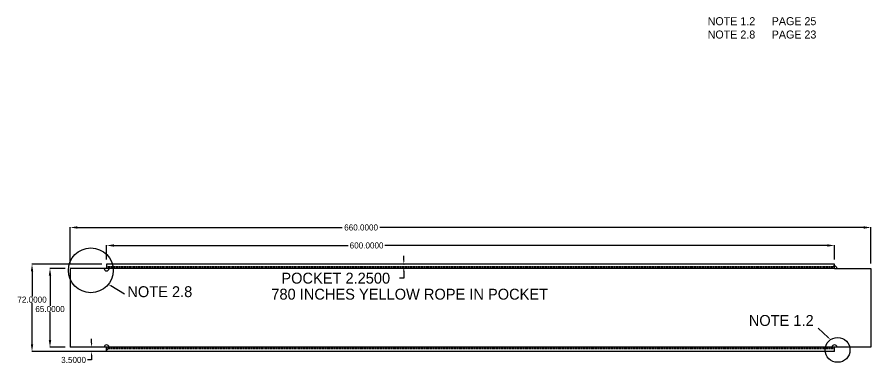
# Model space of a CAD drawing. Header units: inches. Extents: x -1914 to 19746, y -1697 to -663.
# Drawn here: x 16872 to 17575, y -1332 to -1046 of the extents above; entities that cross this region are included whole.
import ezdxf

# ---------------------------------------------------------------- set-up
doc = ezdxf.new("R2010")
doc.units = ezdxf.units.IN
doc.header["$MEASUREMENT"] = 0
doc.linetypes.add('HIDDEN', pattern=[0.375, 0.25, -0.125])
for name, color, linetype in [('DIMENSION', 7, 'Continuous'), ('FINISH', 1, 'Continuous'), ('STECH', 7, 'HIDDEN'), ('TEXT', 7, 'Continuous')]:
    doc.layers.add(name, color=color, linetype=linetype)
doc.dimstyles.get("Standard").update_dxf_attribs({"dimtxt": 3.5, "dimasz": 3.5, "dimexe": 0.18, "dimexo": 0.0625, "dimgap": 0.09, "dimtad": 0, "dimtih": 1, "dimtoh": 1, "dimdec": 4, "dimzin": 0, "dimdsep": 46, "dimtxsty": 'Standard', "dimcen": 0.09, "dimadec": 0, "dimazin": 0, "dimtfac": 1, "dimtdec": 4, "dimtofl": 0, "dimtmove": 0, "dimatfit": 3, "dimfxl": 0, "dimtolj": 1, "dimtzin": 0, "dimarcsym": 0})

# ---------------------------------------------------------------- blocks, each defined once
blk = doc.blocks.new('*D169')
at = {"layer": 'DEFPOINTS', "color": 0}
for p in [(17545.36, -1234.38), (16945.36, -1249.84), (17545.36, -1249.84)]:
    blk.add_point(p, dxfattribs=at)
at = {"layer": 'DIMENSION', "color": 0, "lineweight": -2}
for p, q in [((16945.36, -1245.84), (16945.36, -1234.2)), ((16951.36, -1234.38), (17144.58, -1234.38)), ((17539.36, -1234.38), (17174.76, -1234.38)), ((17545.36, -1245.84), (17545.36, -1234.2))]:
    blk.add_line(p, q, dxfattribs=at)
at = {"layer": 'DIMENSION', "color": 0}
for points in [[(16951.36, -1233.38), (16951.36, -1235.38), (16945.36, -1234.38)], [(17539.36, -1233.38), (17539.36, -1235.38), (17545.36, -1234.38)]]:
    blk.add_solid(points, dxfattribs=at)
at = {"layer": 'DIMENSION', "color": 0, "insert": (17159.67, -1234.38), "char_height": 5, "attachment_point": 5}
blk.add_mtext('\\A1;600.0000', dxfattribs=at)
blk = doc.blocks.new('*D170')
at = {"layer": 'DEFPOINTS', "color": 0}
for p in [(16915.36, -1219.53), (16915.36, -1253.34), (17575.36, -1253.34)]:
    blk.add_point(p, dxfattribs=at)
at = {"layer": 'DIMENSION', "color": 0, "lineweight": -2}
for p, q in [((16915.36, -1249.34), (16915.36, -1219.35)), ((16921.36, -1219.53), (17139.66, -1219.53)), ((17569.36, -1219.53), (17170.67, -1219.53)), ((17575.36, -1249.34), (17575.36, -1219.35))]:
    blk.add_line(p, q, dxfattribs=at)
at = {"layer": 'DIMENSION', "color": 0}
for points in [[(16921.36, -1218.53), (16921.36, -1220.53), (16915.36, -1219.53)], [(17569.36, -1218.53), (17569.36, -1220.53), (17575.36, -1219.53)]]:
    blk.add_solid(points, dxfattribs=at)
at = {"layer": 'DIMENSION', "color": 0, "insert": (17155.16, -1219.53), "char_height": 5, "attachment_point": 5}
blk.add_mtext('\\A1;660.0000', dxfattribs=at)
blk = doc.blocks.new('*D171')
at = {"layer": 'DEFPOINTS', "color": 0}
for p in [(16915.36, -1253.34), (16898.73, -1318.34), (16915.36, -1318.34)]:
    blk.add_point(p, dxfattribs=at)
at = {"layer": 'DIMENSION', "color": 0, "lineweight": -2}
for p, q in [((16911.36, -1253.34), (16898.55, -1253.34)), ((16898.73, -1259.34), (16898.73, -1284.27)), ((16898.73, -1312.34), (16898.73, -1289.45)), ((16911.36, -1318.34), (16898.55, -1318.34))]:
    blk.add_line(p, q, dxfattribs=at)
at = {"layer": 'DIMENSION', "color": 0}
for points in [[(16897.73, -1259.34), (16899.73, -1259.34), (16898.73, -1253.34)], [(16897.73, -1312.34), (16899.73, -1312.34), (16898.73, -1318.34)]]:
    blk.add_solid(points, dxfattribs=at)
at = {"layer": 'DIMENSION', "color": 0, "insert": (16898.73, -1286.86), "char_height": 5, "attachment_point": 5}
blk.add_mtext('\\A1;65.0000', dxfattribs=at)
blk = doc.blocks.new('*D172')
at = {"layer": 'DEFPOINTS', "color": 0}
for p in [(16945.36, -1249.84), (16883.9, -1321.84), (16945.36, -1321.84)]:
    blk.add_point(p, dxfattribs=at)
at = {"layer": 'DIMENSION', "color": 0, "lineweight": -2}
for p, q in [((16941.36, -1249.84), (16883.72, -1249.84)), ((16883.9, -1255.84), (16883.9, -1276.48)), ((16883.9, -1315.84), (16883.9, -1281.66)), ((16941.36, -1321.84), (16883.72, -1321.84))]:
    blk.add_line(p, q, dxfattribs=at)
at = {"layer": 'DIMENSION', "color": 0}
for points in [[(16882.9, -1255.84), (16884.9, -1255.84), (16883.9, -1249.84)], [(16882.9, -1315.84), (16884.9, -1315.84), (16883.9, -1321.84)]]:
    blk.add_solid(points, dxfattribs=at)
at = {"layer": 'DIMENSION', "color": 0, "insert": (16883.9, -1279.07), "char_height": 5, "attachment_point": 5}
blk.add_mtext('\\A1;72.0000', dxfattribs=at)
blk = doc.blocks.new('*D173')
at = {"layer": 'DEFPOINTS', "color": 0}
for p in [(17190.28, -1249.84), (17190.28, -1252.09), (17190.34, -1252.09)]:
    blk.add_point(p, dxfattribs=at)
at = {"layer": 'TEXT', "color": 0, "lineweight": -2}
for p, q in [((17190.34, -1246.34), (17190.34, -1242.84)), ((17190.34, -1249.84), (17190.52, -1249.84)), ((17190.34, -1252.09), (17190.52, -1252.09)), ((17190.34, -1255.59), (17190.34, -1261.39)), ((17190.34, -1261.39), (17186.84, -1261.39))]:
    blk.add_line(p, q, dxfattribs=at)
at = {"layer": 'TEXT', "color": 0}
for points in [[(17189.76, -1246.34), (17190.92, -1246.34), (17190.34, -1249.84)], [(17189.76, -1255.59), (17190.92, -1255.59), (17190.34, -1252.09)]]:
    blk.add_solid(points, dxfattribs=at)
at = {"layer": 'TEXT', "color": 0, "insert": (17134.25, -1261.39), "char_height": 9, "attachment_point": 5}
blk.add_mtext('\\A1;POCKET 2.2500', dxfattribs=at)
blk = doc.blocks.new('*D174')
at = {"layer": 'DEFPOINTS', "color": 0}
for p in [(16933, -1321.84), (16945.36, -1318.34), (16945.36, -1321.84)]:
    blk.add_point(p, dxfattribs=at)
at = {"layer": 'TEXT', "color": 0, "lineweight": -2}
for p, q in [((16933, -1314.84), (16933, -1311.34)), ((16945.3, -1318.34), (16932.82, -1318.34)), ((16945.3, -1321.84), (16932.82, -1321.84)), ((16933, -1328.84), (16929.5, -1328.84)), ((16933, -1325.34), (16933, -1328.84))]:
    blk.add_line(p, q, dxfattribs=at)
at = {"layer": 'TEXT', "color": 0}
for points in [[(16932.42, -1314.84), (16933.58, -1314.84), (16933, -1318.34)], [(16932.42, -1325.34), (16933.58, -1325.34), (16933, -1321.84)]]:
    blk.add_solid(points, dxfattribs=at)
at = {"layer": 'TEXT', "color": 0, "insert": (16918.16, -1328.84), "char_height": 5, "attachment_point": 5}
blk.add_mtext('\\A1;3.5000', dxfattribs=at)

msp = doc.modelspace()

# ---------------------------------------------------------------- linework, layer by layer
at = {"layer": 'FINISH'}
for p, q in [((17545.36404, -1249.84006), (16945.36404, -1249.84006)), ((16945.36404, -1249.84006), (16945.36404, -1253.34006)), ((17545.36404, -1253.34006), (17545.36404, -1249.84006)), ((16915.36404, -1253.34006), (16915.36404, -1318.34006)), ((16945.36404, -1253.34006), (16915.36404, -1253.34006)), ((17545.36404, -1253.34006), (16945.36404, -1253.34006)), ((17545.36404, -1253.34006), (17575.36404, -1253.34006)), ((17575.36404, -1253.34006), (17575.36404, -1318.34006)), ((16945.36404, -1318.34006), (16915.36404, -1318.34006)), ((17545.36404, -1318.34006), (16945.36404, -1318.34006)), ((16945.36404, -1321.84006), (16945.36404, -1318.34006)), ((17545.36404, -1321.84006), (16945.36404, -1321.84006)), ((17575.36404, -1318.34006), (17545.36404, -1318.34006)), ((17545.36404, -1321.84006), (17545.36404, -1318.34006))]:
    msp.add_line(p, q, dxfattribs=at)
for centre, start, end in [((17545.36404, -1253.34006), 0, 180), ((16945.36404, -1253.34006), 180, 0), ((16945.36404, -1318.34006), 270, 180), ((17545.36404, -1318.34006), 0, 180)]:
    msp.add_arc(centre, 2, start, end, dxfattribs=at)
at = {"layer": 'STECH', "ltscale": 0.015}
for p, q in [((17545.36404, -1252.09006), (16945.36404, -1252.09006)), ((17545.36404, -1253.09006), (16945.36404, -1253.09006)), ((17545.36404, -1318.59006), (16945.36404, -1318.59006)), ((17545.36404, -1319.59006), (16945.36404, -1319.59006))]:
    msp.add_line(p, q, dxfattribs=at)
at = {"layer": 'TEXT'}
for p, q in [((16960.10466, -1274.50194), (16948.94028, -1267.74007)), ((17531.93862, -1302.71596), (17540.23563, -1310.41404))]:
    msp.add_line(p, q, dxfattribs=at)
for centre, radius in [((16932.39797, -1254.89646), 18.48464), ((17547.8506, -1320.53605), 10.2511)]:
    msp.add_circle(centre, radius, dxfattribs=at)
for points in [[(16949.13581, -1267.37214), (16948.74475, -1268.10801), (16946.73265, -1266.56689)], [(17539.96981, -1310.7349), (17540.50146, -1310.09319), (17542.16078, -1312.00898)]]:
    msp.add_solid(points, dxfattribs=at)

# ---------------------------------------------------------------- texts
for s, p in [('NOTE 2.8', (16962.48895, -1277.00245)), ('780 INCHES YELLOW ROPE IN POCKET', (17081.1583, -1279.06026)), ('NOTE 1.2', (17474.67673, -1300.75047))]:
    msp.add_text(s, height=9, dxfattribs=at).set_placement(p)
at = {"layer": 'TEXT', "insert": (17440.78331, -1045.98955), "char_height": 6.6, "width": 210.3834797, "attachment_point": 1}
msp.add_mtext('NOTE 1.2^IPAGE 25\\PNOTE 2.8^IPAGE 23', dxfattribs=at)

# ---------------------------------------------------------------- dimensions: what is measured, and where the dimension line sits
at = {"layer": 'DIMENSION'}
for base, p1, p2, picture, middle in [((16915.36404, -1219.52893), (17575.36404, -1253.34006), (16915.36404, -1253.34006), '*D170', (17155.16497, -1219.52893)), ((17545.36404, -1234.38164), (16945.36404, -1249.84006), (17545.36404, -1249.84006), '*D169', (17159.66929, -1234.38164))]:
    dim = msp.add_linear_dim(base=base, p1=p1, p2=p2, dimstyle='Standard', override={"dimscale": 1, "dimtxt": 5, "dimasz": 6, "dimexo": 4, "dimcen": 6, "dimatfit": 3}, dxfattribs=at)
    dim.commit()
    dim.dimension.update_dxf_attribs({"geometry": picture, "text_midpoint": middle, "dimtype": 160})
for base, p1, p2, picture, middle in [((16883.89531, -1321.84006), (16945.36404, -1249.84006), (16945.36404, -1321.84006), '*D172', (16883.89531, -1279.07344)), ((16898.72784, -1318.34006), (16915.36404, -1253.34006), (16915.36404, -1318.34006), '*D171', (16898.72784, -1286.86389))]:
    dim = msp.add_linear_dim(base=base, p1=p1, p2=p2, angle=270, dimstyle='Standard', override={"dimscale": 1, "dimtxt": 5, "dimasz": 6, "dimexo": 4, "dimcen": 6, "dimatfit": 3}, dxfattribs=at)
    dim.commit()
    dim.dimension.update_dxf_attribs({"geometry": picture, "text_midpoint": middle, "dimtype": 160})
at = {"layer": 'TEXT'}
dim = msp.add_linear_dim(base=(17190.33911, -1252.09006), p1=(17190.27661, -1249.84006), p2=(17190.27661, -1252.09006), angle=90, text='POCKET 2.2500', dimstyle='Standard', override={"dimscale": 1, "dimtxt": 9}, dxfattribs=at)
dim.commit()
dim.dimension.update_dxf_attribs({"geometry": '*D173', "text_midpoint": (17134.24911, -1261.38909), "dimtype": 160})
dim = msp.add_linear_dim(base=(16932.99898, -1321.84006), p1=(16945.36404, -1318.34006), p2=(16945.36404, -1321.84006), angle=90, dimstyle='Standard', override={"dimtxt": 5}, dxfattribs=at)
dim.commit()
dim.dimension.update_dxf_attribs({"geometry": '*D174', "text_midpoint": (16918.15898, -1328.84006)})

doc.saveas('drawing.dxf')
